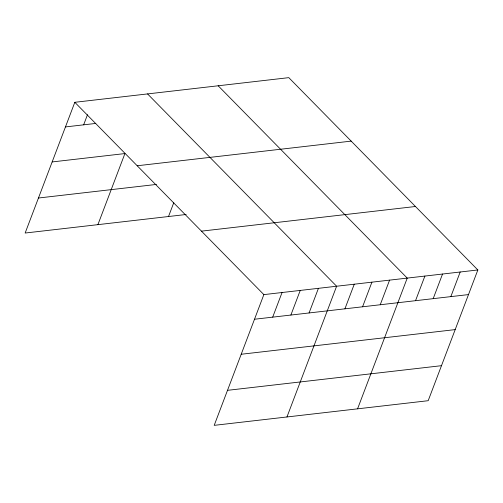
<?xml version="1.0" encoding="UTF-8"?>
<svg xmlns="http://www.w3.org/2000/svg" width="503" height="503" viewBox="0 0 503 503"><rect width="100%" height="100%" fill="white"/><g stroke="black" fill="none" stroke-linecap="round" stroke-linejoin="round"><path stroke-width="0.75" d="M477.85 269.966L263.861 294.613L214.203 425.349L428.185 400.702L477.85 269.966L288.797 77.651L74.815 102.298L25.15 233.034L186.173 214.485M83.649 124.832L87.497 114.69M97.903 224.659L124.914 153.566L52.155 161.941M168.524 216.523L173.786 202.659M272.695 317.142L282.051 292.52M290.885 315.048L300.241 290.42M309.075 312.954L318.43 288.326M286.955 416.968L336.62 286.232L147.568 93.923M344.92 308.823L354.269 284.195M362.569 306.792L371.924 282.164M380.224 304.761L389.58 280.133M357.57 408.832L407.235 278.096L218.183 85.787M415.535 300.693L424.89 276.065M433.19 298.656L442.539 274.028M450.839 296.625L460.195 271.997M65.459 126.926L95.771 123.436M137.2 165.764L351.188 141.117M38.454 198.019L156.496 184.425M201.477 231.147L415.465 206.5M254.505 319.242L468.494 294.588M241.207 354.257L455.196 329.61M227.501 390.334L441.489 365.681M74.815 102.298L263.861 294.613"/></g></svg>
